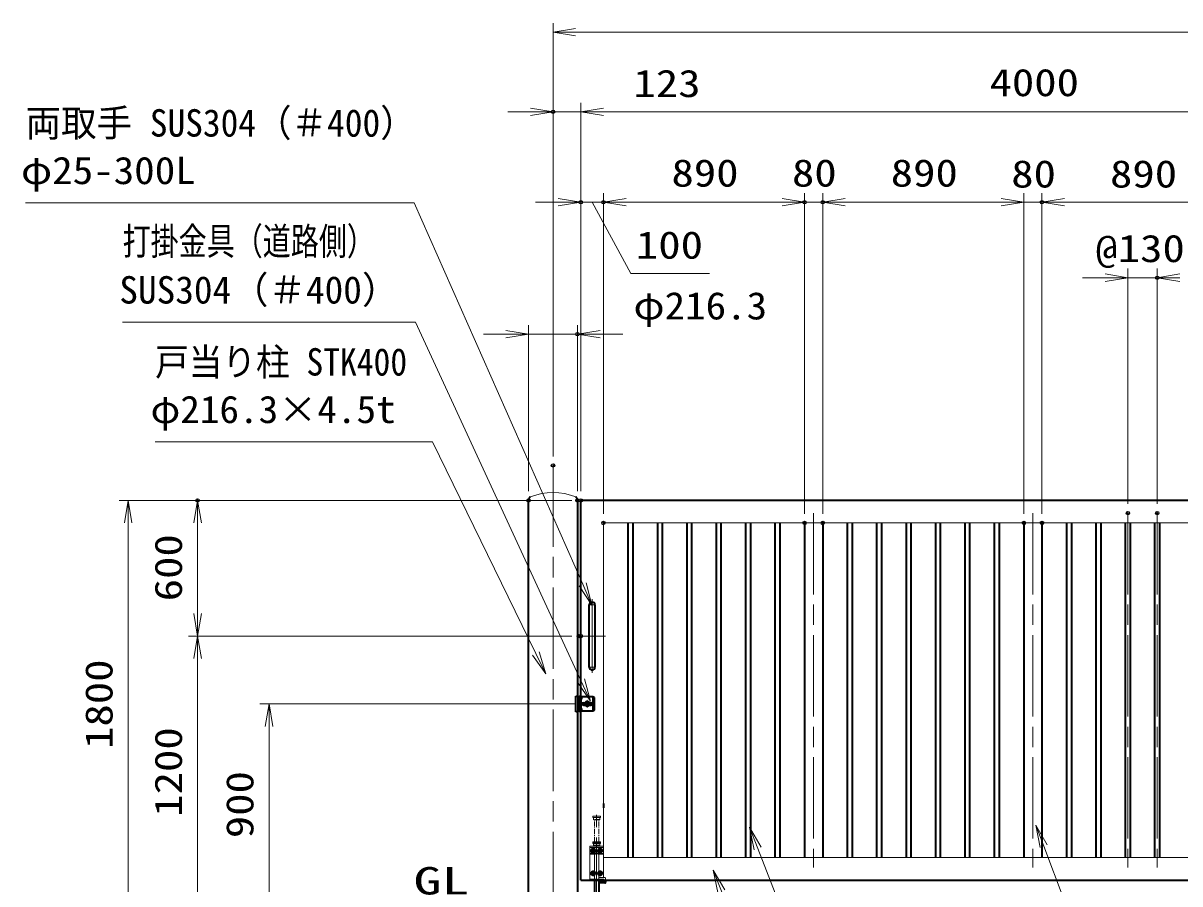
# Model space of a CAD drawing. Units: millimetres at full size. Extents: x -11880 to 11880, y -8400 to 8400.
# Drawn here: x -1609 to 3508, y -549 to 3257 of the extents above; entities that cross this region are included whole.
import ezdxf
from ezdxf.enums import TextEntityAlignment as Align

# ---------------------------------------------------------------- set-up
doc = ezdxf.new("R2010")
doc.units = ezdxf.units.MM
doc.header["$LTSCALE"] = 30
doc.header["$PDMODE"] = 32
doc.header["$PDSIZE"] = 15
for name, pattern in [('DASHED', [7.5, 6, -1.5]), ('USER1', [18, 12, -1.5, 3, -1.5]), ('USER2', [9, 6, -0.75, 1.5, -0.75]), ('USER3', [1.125, 0.75, -0.125, 0.125, -0.125])]:
    doc.linetypes.add(name, pattern=pattern)
for name, color, linetype, lineweight in [('0-1_外形線', 7, 'Continuous', 35), ('0-2_軸線', 200, 'USER1', 15), ('0-3_細線', 2, 'Continuous', 35), ('0-4_寸法線', 4, 'Continuous', 18), ('0-5_0', 7, 'Continuous', 18), ('0-7_隠れ線', 140, 'DASHED', 18), ('0-E_AM_0N', 7, 'Continuous', 50), ('1-0_AM_7N', 6, 'USER2', 18), ('1-2_想像線', 112, 'USER3', 15)]:
    doc.layers.add(name, color=color, linetype=linetype, lineweight=lineweight)
doc.layers.add('0-6_Defpoints', color=7, linetype='Continuous')
doc.layers.add('1-3_文字2', color=254, linetype='Continuous')
doc.styles.add('ＭＳ ゴシック', font='')
doc.styles.get('ＭＳ ゴシック').set_extended_font_data('MS Gothic')

# ---------------------------------------------------------------- blocks, each defined once
blk = doc.blocks.new('S31')
at = {"layer": '0-4_寸法線'}
for points in [[(5320299.8, 80246683.9), (5289027.8, 80246683.9), (5270941.5, 80293079.1), (5269851.8, 80295874.2)], [(5271407.3, 80293260.7), (5269851.8, 80295874.2), (5270475.6, 80292897.5)]]:
    blk.add_lwpolyline(points, dxfattribs=at)
at = {"layer": '0-4_寸法線', "color": 254, "style": 'ＭＳ ゴシック', "width": 1.2}
for s, p in [('STKR400', (5292795.8, 80254384.5)), ('100x50x2.3t', (5292363.8, 80248084.5))]:
    blk.add_text(s, height=3637, dxfattribs=at).set_placement(p, align=Align.BOTTOM_LEFT)
blk = doc.blocks.new('S32')
at = {"layer": '0-4_寸法線'}
for points in [[(5318045.3, 80262960.6), (5289653.3, 80262960.6), (5275769.2, 80298763.1), (5274684.5, 80301560.1)], [(5276235.3, 80298943.9), (5274684.5, 80301560.1), (5275303, 80298582.3)]]:
    blk.add_lwpolyline(points, dxfattribs=at)
at = {"layer": '0-4_寸法線', "color": 254, "style": 'ＭＳ ゴシック', "width": 1.2}
for s, p in [('STKMR290', (5293421.3, 80270661.2)), ('30x20x1.6t', (5293421.3, 80264361.2))]:
    blk.add_text(s, height=3637, dxfattribs=at).set_placement(p, align=Align.BOTTOM_LEFT)
blk = doc.blocks.new('S33')
at = {"layer": '0-4_寸法線'}
for points in [[(5356184.7, 80263240.8), (5327216.7, 80263240.8), (5313717.3, 80299060.6), (5312659.4, 80301867.8)], [(5314185.2, 80299236.9), (5312659.4, 80301867.8), (5313249.5, 80298884.3)]]:
    blk.add_lwpolyline(points, dxfattribs=at)
at = {"layer": '0-4_寸法線', "color": 254, "style": 'ＭＳ ゴシック', "width": 1.2}
for s, p in [('STKMR370', (5330984.7, 80270941.4)), ('80x40x2.3t', (5330984.7, 80264641.4))]:
    blk.add_text(s, height=3637, dxfattribs=at).set_placement(p, align=Align.BOTTOM_LEFT)
blk = doc.blocks.new('_Open')
at = {"layer": '0-5_0', "color": 4}
blk.add_line((-30, 5), (0, 0), dxfattribs=at)
blk.add_lwpolyline([(-30, -5), (0, 0), (-30, 0)], dxfattribs=at)
blk = doc.blocks.new('A$C130E4F3B')
at = {"layer": '0-1_外形線'}
for p, q in [((-375, -4125), (-375, 4125)), ((375, 4125), (375, -4125))]:
    blk.add_line(p, q, dxfattribs=at)
for centre, start, end in [((0, 4125), 0, 180), ((0, -4125), 180, 0)]:
    blk.add_arc(centre, 375, start, end, dxfattribs=at)
at = {"layer": '0-2_軸線'}
for p, q in [((0, 4877.9), (0, -4877.9)), ((0, 4125), (-412.5, 4125)), ((0, 4125), (412.5, 4125)), ((0, -4125), (-412.5, -4125)), ((0, -4125), (412.5, -4125))]:
    blk.add_line(p, q, dxfattribs=at)
at = {"layer": '0-2_軸線', "linetype": 'USER2'}
blk.add_line((-1779.7, 0), (1779.7, 0), dxfattribs=at)
blk = doc.blocks.new('U19')
at = {"layer": '0-E_AM_0N'}
blk.add_lwpolyline([(645, 3787.4), (450, 3674.8), (255, 3787.4), (255, 4012.6), (450, 4125.2), (645, 4012.6)], close=True, dxfattribs=at)
blk.add_circle((450, 3900), 195, dxfattribs=at)
blk.add_circle((450, 3900), 195, dxfattribs=at)
at = {"layer": '1-0_AM_7N'}
for p, q in [((697.7, 3900), (202.3, 3900)), ((450, 4147.7), (450, 3652.3))]:
    blk.add_line(p, q, dxfattribs=at)
blk = doc.blocks.new('U20')
at = {"layer": '0-E_AM_0N'}
blk.add_lwpolyline([(-255, 3787.4), (-450, 3674.8), (-645, 3787.4), (-645, 4012.6), (-450, 4125.2), (-255, 4012.6)], close=True, dxfattribs=at)
blk.add_circle((-450, 3900), 195, dxfattribs=at)
blk.add_circle((-450, 3900), 195, dxfattribs=at)
at = {"layer": '1-0_AM_7N'}
for p, q in [((-202.3, 3900), (-697.7, 3900)), ((-450, 4147.7), (-450, 3652.3))]:
    blk.add_line(p, q, dxfattribs=at)
blk = doc.blocks.new('U21')
at = {"layer": '0-E_AM_0N'}
blk.add_lwpolyline([(645, 787.4), (450, 674.8), (255, 787.4), (255, 1012.6), (450, 1125.2), (645, 1012.6)], close=True, dxfattribs=at)
blk.add_circle((450, 900), 195, dxfattribs=at)
blk.add_circle((450, 900), 195, dxfattribs=at)
at = {"layer": '1-0_AM_7N'}
for p, q in [((697.7, 900), (202.3, 900)), ((450, 1147.7), (450, 652.3))]:
    blk.add_line(p, q, dxfattribs=at)
blk = doc.blocks.new('U22')
at = {"layer": '0-E_AM_0N'}
blk.add_lwpolyline([(-255, 787.4), (-450, 674.8), (-645, 787.4), (-645, 1012.6), (-450, 1125.2), (-255, 1012.6)], close=True, dxfattribs=at)
blk.add_circle((-450, 900), 195, dxfattribs=at)
blk.add_circle((-450, 900), 195, dxfattribs=at)
at = {"layer": '1-0_AM_7N'}
for p, q in [((-202.3, 900), (-697.7, 900)), ((-450, 1147.7), (-450, 652.3))]:
    blk.add_line(p, q, dxfattribs=at)
blk = doc.blocks.new('S47')
at = {"layer": '0-4_寸法線'}
for points in [[(5178599.4, 80384407.4), (5230175.4, 80384407.4), (5252539.3, 80333799.8), (5253751.9, 80331055.8)], [(5252082, 80333597.7), (5253751.9, 80331055.8), (5252996.6, 80334001.9)]]:
    blk.add_lwpolyline(points, dxfattribs=at)
at = {"layer": '0-4_寸法線', "color": 254, "style": 'ＭＳ ゴシック'}
for s, width, p in [('両取手 SUS304（＃400）', 0.95, (5178599.4, 80392108)), ('φ25-300L', 1.1, (5177994.6, 80385808))]:
    blk.add_text(s, height=3637, dxfattribs=dict(at, width=width)).set_placement(p, align=Align.BOTTOM_LEFT)
blk = doc.blocks.new('S48')
at = {"layer": '0-4_寸法線'}
for points in [[(5191475.3, 80368561.1), (5230350.5, 80368561.1), (5252313, 80321031.1), (5253571.4, 80318307.7)], [(5251859.1, 80320821.3), (5253571.4, 80318307.7), (5252766.9, 80321240.8)]]:
    blk.add_lwpolyline(points, dxfattribs=at)
at = {"layer": '0-4_寸法線', "color": 254, "style": 'ＭＳ ゴシック', "width": 0.75}
blk.add_text('打掛金具（道路側）', height=3637, dxfattribs=at).set_placement((5191475.3, 80376412.8), align=Align.BOTTOM_LEFT)
at = {"layer": '0-4_寸法線', "color": 254, "style": 'ＭＳ ゴシック'}
blk.add_text('SUS304（＃400）', height=3637, dxfattribs=at).set_placement((5191043.3, 80369961.6), align=Align.BOTTOM_LEFT)
blk = doc.blocks.new('PRCIRCLE')
at = {"layer": '0-5_0'}
blk.add_line((-30, 0), (30, 0), dxfattribs=at)
blk = doc.blocks.new('fhfhsfhshs')
at = {"layer": '0-1_外形線'}
blk.add_line((-856.2, -975), (-856.2, 975), dxfattribs=at)
blk.add_line((-856.2, -975), (-856.2, 975), dxfattribs=at)
at = {"layer": '0-2_軸線'}
for p, q in [((-1050, 1105.8), (-1050, -1105.8)), ((0, 0), (-541.4, 0)), ((0, 0), (0, 541.4)), ((0, 0), (541.4, 0)), ((0, 0), (0, -541.4))]:
    blk.add_line(p, q, dxfattribs=at)
at = {"layer": '0-3_細線'}
for p, q in [((-1536.3, -1035), (-1536.3, 1035)), ((-1536.3, 1035), (-1230, 1035)), ((-1230, 1035), (-1230, -1035)), ((-1230, 975), (-870, 975)), ((-780, 630), (-1230, 630)), ((-780, 225), (-1230, 225)), ((-870, 975), (750, 975)), ((-870, 975), (-870, -975)), ((-780, 975), (-780, 630)), ((-780, 225), (-780, -225)), ((-450, 150), (-259.8, 150)), ((-420, -75), (-420, 75)), ((-420, 75), (420, 75)), ((259.8, 150), (450, 150)), ((420, 75), (420, -75)), ((750, 975), (900, 825)), ((750, 975), (750, -975)), ((900, 825), (900, -825)), ((-1230, -1035), (-1536.3, -1035)), ((-780, -225), (-1230, -225)), ((-1230, -630), (-780, -630)), ((-870, -975), (-1230, -975)), ((750, -975), (-870, -975)), ((-780, -630), (-780, -975)), ((-450, -150), (-259.8, -150)), ((420, -75), (-420, -75)), ((259.8, -150), (450, -150)), ((900, -825), (750, -975))]:
    blk.add_line(p, q, dxfattribs=at)
for centre, radius, start, end in [((-450, 0), 150, 90, 270), ((0, 0), 300, 30, 150), ((450, 0), 150, 270, 90), ((0, 0), 300, 210, 330)]:
    blk.add_arc(centre, radius, start, end, dxfattribs=at)
at = {"layer": '0-7_隠れ線'}
for p, q in [((-1536.3, 975), (-1230, 975)), ((-1290, 1035), (-1290, -1035)), ((-1140, 975), (-1140, -975)), ((-960, 975), (-960, -975)), ((-1536.3, -975), (-1230, -975))]:
    blk.add_line(p, q, dxfattribs=at)
at = {"layer": '0-7_隠れ線', "xscale": 12.5, "yscale": 12.5}
blk.add_blockref('PRCIRCLE', (0, 0), dxfattribs=at)
blk = doc.blocks.new('S49')
at = {"layer": '0-4_寸法線'}
for points in [[(5195792.6, 80352704), (5232594.2, 80352704), (5246317.8, 80324614.8), (5247634.8, 80321919.3)], [(5245868.6, 80324395.3), (5247634.8, 80321919.3), (5246767.1, 80324834.3)]]:
    blk.add_lwpolyline(points, dxfattribs=at)
at = {"layer": '0-4_寸法線', "color": 254, "style": 'ＭＳ ゴシック'}
for s, width, p in [('戸当り柱 STK400', 0.9, (5195792.6, 80360404.5)), ('φ216.3×4.5t', 1.05, (5195187.8, 80354104.5))]:
    blk.add_text(s, height=3637, dxfattribs=dict(at, width=width)).set_placement(p, align=Align.BOTTOM_LEFT)

msp = doc.modelspace()

# ---------------------------------------------------------------- linework, layer by layer
at = {"layer": '0-1_外形線'}
for p, q in [((626.89, -634.37), (626.89, 1146.63)), ((843.19, 1146.63), (843.19, 281.13)), ((4858.04, 1146.63), (858.04, 1146.63)), ((858.04, 279.13), (858.04, 1146.63)), ((1068.04, -433.37), (1068.04, 1046.63)), ((1088.04, 1046.63), (1088.04, -433.37)), ((1198.04, -433.37), (1198.04, 1046.63)), ((1218.04, 1046.63), (1218.04, -433.37)), ((1328.04, -433.37), (1328.04, 1046.63)), ((1348.04, 1046.63), (1348.04, -433.37)), ((1458.04, -433.37), (1458.04, 1046.63)), ((1478.04, 1046.63), (1478.04, -433.37)), ((1588.04, -433.37), (1588.04, 1046.63)), ((1608.04, 1046.63), (1608.04, -433.37)), ((1718.04, -433.37), (1718.04, 1046.63)), ((1738.04, 1046.63), (1738.04, -433.37)), ((1848.04, 1046.63), (1848.04, -433.37)), ((1928.04, 1046.63), (1928.04, -433.37)), ((2038.04, -433.37), (2038.04, 1046.63)), ((2058.04, 1046.63), (2058.04, -433.37)), ((2168.04, -433.37), (2168.04, 1046.63)), ((2188.04, 1046.63), (2188.04, -433.37)), ((2298.04, -433.37), (2298.04, 1046.63)), ((2318.04, 1046.63), (2318.04, -433.37)), ((2428.04, -433.37), (2428.04, 1046.63)), ((2448.04, 1046.63), (2448.04, -433.37)), ((2558.04, -433.37), (2558.04, 1046.63)), ((2578.04, 1046.63), (2578.04, -433.37)), ((2688.04, -433.37), (2688.04, 1046.63)), ((2708.04, 1046.63), (2708.04, -433.37)), ((2818.04, 1046.63), (2818.04, -433.37)), ((2898.04, 1046.63), (2898.04, -433.37)), ((3008.04, -433.37), (3008.04, 1046.63)), ((3028.04, 1046.63), (3028.04, -433.37)), ((3138.04, -433.37), (3138.04, 1046.63)), ((3158.04, 1046.63), (3158.04, -433.37)), ((3268.04, -433.37), (3268.04, 1046.63)), ((3288.04, 1046.63), (3288.04, -433.37)), ((3398.04, -433.37), (3398.04, 1046.63)), ((3418.04, 1046.63), (3418.04, -433.37)), ((843.19, 212.13), (843.19, -634.37)), ((858.04, -533.37), (858.04, 214.13)), ((958.04, -193.87), (958.04, -212.87)), ((858.04, -533.37), (4858.04, -533.37)), ((918.54, -533.37), (918.54, -651.37)), ((937.54, -533.37), (937.54, -651.37)), ((964.54, -545.37), (937.54, -545.37)), ((967.54, -533.37), (967.54, -542.37))]:
    msp.add_line(p, q, dxfattribs=at)
msp.add_lwpolyline([(960.54, -533.37), (960.54, -538.37), (937.54, -538.37)], dxfattribs=at)
for centre, radius, start, end in [((646.89, 1146.63), 20, 131.40962, 180), ((823.19, 1146.63), 20, 0, 48.59038), ((964.54, -542.37), 3, 270, 0)]:
    msp.add_arc(centre, radius, start, end, dxfattribs=at)
at = {"layer": '0-2_軸線'}
for p, q in [((735.04, 1301.2), (735.04, -772.95)), ((1888.04, 1090.63), (1888.04, -477.37)), ((2858.04, 1090.63), (2858.04, -477.37)), ((3278.04, 1090.63), (3278.04, -477.37)), ((3408.04, 1090.63), (3408.04, -477.37)), ((928.04, -703.79), (928.04, -244.72))]:
    msp.add_line(p, q, dxfattribs=at)
at = {"layer": '0-4_寸法線'}
for p, q in [((735.04, 1341.2), (735.04, 3257.2)), ((735.04, 3217.2), (4988.04, 3217.2)), ((735.04, 1341.2), (735.04, 2905.19)), ((858.04, 1186.63), (858.04, 2905.19)), ((858.04, 1186.63), (858.04, 2905.19)), ((635.04, 2865.19), (535.04, 2865.19)), ((858.04, 2865.19), (735.04, 2865.19)), ((858.04, 2865.19), (4858.04, 2865.19)), ((958.04, 2865.19), (1058.04, 2865.19)), ((758.04, 2465.19), (658.04, 2465.19)), ((858.04, 1186.63), (858.04, 2505.19)), ((958.04, 2465.19), (858.04, 2465.19)), ((958.04, 1086.63), (958.04, 2505.19)), ((958.04, 1086.63), (958.04, 2505.19)), ((1848.04, 2465.19), (958.04, 2465.19)), ((1058.04, 2465.19), (1158.04, 2465.19)), ((1748.04, 2465.19), (1648.04, 2465.19)), ((1848.04, 1086.63), (1848.04, 2505.19)), ((1848.04, 1086.63), (1848.04, 2505.19)), ((1928.04, 2465.19), (1848.04, 2465.19)), ((1928.04, 1086.63), (1928.04, 2505.19)), ((1928.04, 1086.63), (1928.04, 2505.19)), ((2818.04, 2465.19), (1928.04, 2465.19)), ((2028.04, 2465.19), (2128.04, 2465.19)), ((2718.04, 2465.19), (2618.04, 2465.19)), ((2818.04, 1086.63), (2818.04, 2505.19)), ((2818.04, 1086.63), (2818.04, 2505.19)), ((2818.04, 2465.19), (2898.04, 2465.19)), ((2898.04, 1086.63), (2898.04, 2505.19)), ((2898.04, 1086.63), (2898.04, 2505.19)), ((2898.04, 2465.19), (3788.04, 2465.19)), ((2998.04, 2465.19), (3098.04, 2465.19)), ((3278.04, 1130.63), (3278.04, 2171.37)), ((3408.04, 1130.63), (3408.04, 2171.37)), ((3178.04, 2131.37), (3078.04, 2131.37)), ((3278.04, 2131.37), (3408.04, 2131.37)), ((626.89, 1186.63), (626.89, 1921.81)), ((843.19, 1186.63), (843.19, 1921.81)), ((526.89, 1881.81), (426.89, 1881.81)), ((626.89, 1881.81), (843.19, 1881.81)), ((943.19, 1881.81), (1043.19, 1881.81)), ((818.04, 1146.63), (-1184.55, 1146.63)), ((-1144.55, 1146.63), (-1144.55, -653.37)), ((818.04, 1146.63), (-877.35, 1146.63)), ((-837.35, 546.63), (-837.35, 1146.63)), ((818.04, 546.63), (-877.35, 546.63)), ((808.72, 546.63), (-877.35, 546.63)), ((-837.35, 546.63), (-837.35, -653.37)), ((837.64, 246.63), (-561.24, 246.63)), ((-521.24, 246.63), (-521.24, -653.37))]:
    msp.add_line(p, q, dxfattribs=at)
msp.add_lwpolyline([(908.04, 2465.19), (1078.53, 2150.47), (1427.33, 2150.47)], dxfattribs=at)
at = {"layer": '0-5_0'}
for p, q in [((958.04, -193.87), (958.04, 1046.63)), ((958.04, 1046.63), (4758.04, 1046.63))]:
    msp.add_line(p, q, dxfattribs=at)
msp.add_lwpolyline([(4758.04, 1046.63), (4758.04, -433.37), (958.04, -433.37), (958.04, -212.87)], dxfattribs=at)
msp.add_arc((735.04, 914.68), 266.94, 67.67999, 112.32001, dxfattribs=at)
at = {"layer": '0-6_Defpoints'}
for p in [(735.04, 2865.19), (858.04, 2465.19), (958.04, 2465.19), (1848.04, 2465.19), (1928.04, 2465.19), (2898.04, 2465.19), (3408.04, 2131.37), (843.19, 1881.81), (735.04, 1301.2), (-837.35, 1146.63), (626.89, 1146.63), (843.19, 1146.63), (858.04, 1146.63), (858.04, 1146.63), (3278.04, 1090.63), (3408.04, 1090.63), (958.04, 1046.63), (1848.04, 1046.63), (1928.04, 1046.63), (2818.04, 1046.63), (2898.04, 1046.63), (848.72, 546.63), (858.04, 546.63), (877.64, 246.63)]:
    msp.add_point(p, dxfattribs=at)
at = {"layer": '0-7_隠れ線'}
for p, q in [((898.04, -383.37), (958.04, -383.37)), ((898.04, -533.37), (898.04, -383.37)), ((958.04, -388.37), (898.04, -388.37)), ((911.54, -363.37), (910.54, -364.37)), ((910.54, -369.37), (910.54, -364.37)), ((945.54, -364.37), (910.54, -364.37)), ((911.54, -370.37), (910.54, -369.37)), ((910.54, -369.37), (945.54, -369.37)), ((911.54, -363.37), (944.54, -363.37)), ((944.54, -370.37), (911.54, -370.37)), ((914.04, -378.37), (914.04, -370.37)), ((914.04, -378.37), (916.04, -380.37)), ((942.04, -378.37), (914.04, -378.37)), ((940.04, -380.37), (916.04, -380.37)), ((918.54, -383.37), (918.54, -380.37)), ((918.54, -388.37), (918.54, -414.37)), ((937.54, -380.37), (937.54, -383.37)), ((937.54, -388.37), (937.54, -399.04)), ((937.54, -407.7), (937.54, -414.37)), ((942.04, -378.37), (940.04, -380.37)), ((942.04, -378.37), (942.04, -370.37)), ((944.54, -363.37), (945.54, -364.37)), ((945.54, -369.37), (944.54, -370.37)), ((945.54, -369.37), (945.54, -364.37)), ((958.04, -383.37), (958.04, -521.37)), ((898.04, -414.37), (920.27, -414.37)), ((898.04, -417.37), (920.98, -417.37)), ((918.54, -417.37), (918.54, -528.37)), ((924.06, -412.48), (920.27, -414.37)), ((925.41, -415.16), (920.98, -417.37)), ((924.06, -412.48), (925.41, -415.16)), ((932.01, -412.48), (930.67, -415.16)), ((930.67, -415.16), (935.09, -417.37)), ((935.8, -414.37), (932.01, -412.48)), ((935.09, -417.37), (958.04, -417.37)), ((958.04, -414.37), (935.8, -414.37)), ((937.54, -417.37), (937.54, -528.37)), ((924.04, -528.37), (898.04, -528.37)), ((924.04, -533.37), (898.04, -533.37)), ((924.04, -528.37), (924.04, -533.37)), ((932.04, -533.37), (924.04, -533.37)), ((958.04, -528.37), (932.04, -528.37)), ((932.04, -528.37), (932.04, -533.37)), ((958.04, -533.37), (932.04, -533.37)), ((937.54, -521.37), (964.54, -521.37)), ((958.04, -528.37), (958.04, -533.37)), ((967.54, -524.37), (967.54, -533.37))]:
    msp.add_line(p, q, dxfattribs=at)
msp.add_lwpolyline([(937.54, -528.37), (960.54, -528.37), (960.54, -533.37)], dxfattribs=at)
msp.add_arc((964.54, -524.37), 3, 0, 90, dxfattribs=at)
at = {"layer": '1-2_想像線'}
for p, q in [((911.54, -249.37), (910.54, -250.37)), ((910.54, -255.37), (910.54, -250.37)), ((945.54, -250.37), (910.54, -250.37)), ((911.54, -256.37), (910.54, -255.37)), ((910.54, -255.37), (945.54, -255.37)), ((911.54, -249.37), (944.54, -249.37)), ((944.54, -249.37), (945.54, -250.37)), ((945.54, -255.37), (944.54, -256.37)), ((945.54, -255.37), (945.54, -250.37)), ((944.54, -256.37), (911.54, -256.37)), ((914.04, -264.37), (914.04, -256.37)), ((914.04, -264.37), (916.04, -266.37)), ((942.04, -264.37), (914.04, -264.37)), ((940.04, -266.37), (916.04, -266.37)), ((918.54, -363.37), (918.54, -266.37)), ((937.54, -363.37), (937.54, -266.37)), ((942.04, -264.37), (940.04, -266.37)), ((942.04, -264.37), (942.04, -256.37))]:
    msp.add_line(p, q, dxfattribs=at)

# ---------------------------------------------------------------- block references
at = {"layer": '0-1_外形線', "xscale": 0.03333333, "yscale": 0.03333333}
for name, p in [('A$C130E4F3B', (908.04, 546.63)), ('fhfhsfhshs', (886.73, 246.63))]:
    msp.add_blockref(name, p, dxfattribs=at)
at = {"layer": '0-4_寸法線', "xscale": 3.333333, "yscale": 3.333333}
for p, rotation in [((735.04, 3217.2), 180), ((858.04, 2865.19), 180), ((858.04, 2865.19), 180), ((958.04, 2465.19), 180), ((958.04, 2465.19), 180), ((1928.04, 2465.19), 180), ((1928.04, 2465.19), 180), ((2898.04, 2465.19), 180), ((2898.04, 2465.19), 180), ((3408.04, 2131.37), 180), ((843.19, 1881.81), 180), ((-1144.55, 1146.63), 90), ((-837.35, 1146.63), 90), ((-837.35, 546.63), 270), ((-837.35, 546.63), 90), ((-521.24, 246.63), 90)]:
    msp.add_blockref('_Open', p, dxfattribs=dict(at, rotation=rotation))
at = {"layer": '0-4_寸法線'}
for name, p, xscale, yscale in [('S47', (-174218.27, -2677017.73), 0.03333333, 0.03333333), ('_Open', (735.04, 2865.19), 3.333333, 3.333333), ('_Open', (858.04, 2465.19), 3.333333, 3.333333), ('_Open', (1848.04, 2465.19), 3.333333, 3.333333), ('_Open', (1848.04, 2465.19), 3.333333, 3.333333), ('_Open', (2818.04, 2465.19), 3.333333, 3.333333), ('_Open', (2818.04, 2465.19), 3.333333, 3.333333), ('S48', (-174218.27, -2677017.73), 0.03333333, 0.03333333), ('_Open', (3278.04, 2131.37), 3.333333, 3.333333), ('_Open', (626.89, 1881.81), 3.333333, 3.333333), ('S49', (-174218.27, -2677017.73), 0.03333333, 0.03333333), ('S32', (-174218.27, -2677017.73), 0.03333333, 0.03333333), ('S33', (-174218.27, -2677017.73), 0.03333333, 0.03333333), ('S31', (-174218.27, -2677017.73), 0.03333333, 0.03333333)]:
    msp.add_blockref(name, p, dxfattribs=dict(at, xscale=xscale, yscale=yscale))
at = {"layer": '0-E_AM_0N', "xscale": 0.03333333, "yscale": 0.03333333}
for name in ['U20', 'U19', 'U22', 'U21']:
    msp.add_blockref(name, (928.04, -533.37), dxfattribs=at)

# ---------------------------------------------------------------- texts
at = {"layer": '0-4_寸法線', "color": 254, "style": 'ＭＳ ゴシック'}
for s, width, p in [('123', 1.2, (1090.95, 2893.87)), ('4000', 1.2, (2666.04, 2897.87)), ('890', 1.2, (1259.04, 2497.87)), ('80', 1.2, (1792.04, 2497.87)), ('890', 1.2, (2229.04, 2497.87)), ('80', 1.2, (2762.04, 2493.87)), ('890', 1.2, (3199.04, 2493.87)), ('100', 1.2, (1101.73, 2179.16)), ('@130', 1.2, (3134.24, 2164.06)), ('φ216.3', 1.1, (1090.9, 1910.49))]:
    msp.add_text(s, height=121.2, dxfattribs=dict(at, width=width)).set_placement(p, align=Align.BOTTOM_LEFT)
at = {"layer": '0-4_寸法線', "color": 254, "style": 'ＭＳ ゴシック', "width": 1.2}
for s, p in [('600', (-870.03, 700.23)), ('1800', (-1177.23, 47.43)), ('1200', (-870.03, -252.57)), ('900', (-553.92, -347.37))]:
    msp.add_text(s, height=121.2, rotation=90, dxfattribs=at).set_placement(p, align=Align.BOTTOM_LEFT)
at = {"layer": '1-3_文字2', "style": 'ＭＳ ゴシック', "width": 1.5}
msp.add_text('GL', height=121.2, dxfattribs=at).set_placement((118.1, -632.67), align=Align.BOTTOM_LEFT)

doc.saveas('drawing.dxf')
